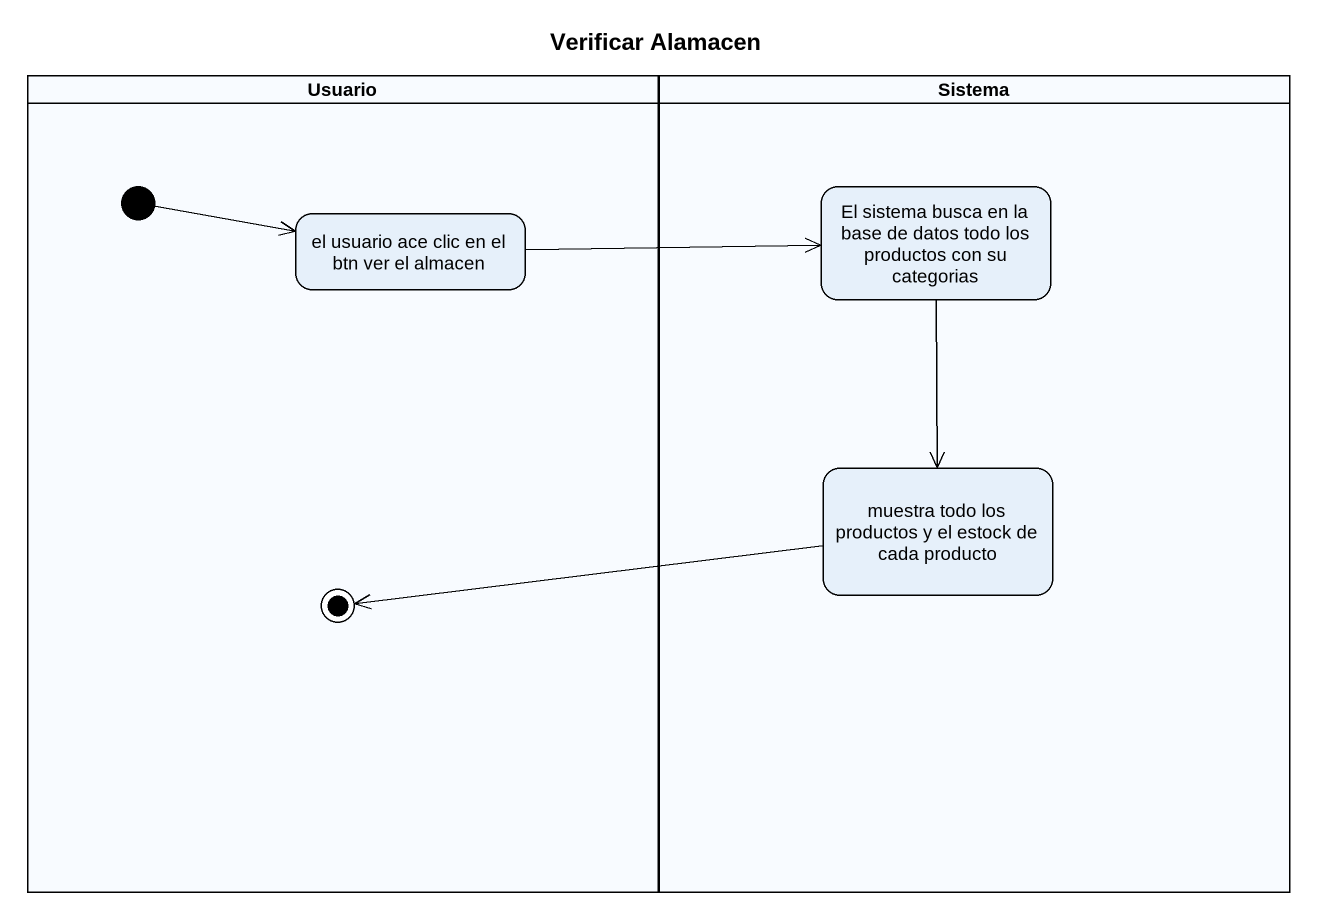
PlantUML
@startuml
title Verificar Alamacen
hide empty description
state Usuario <<partition>> {
  state "el usuario ace clic en el btn ver el almacen" as el_usuario_ace_clic_en_el
  state final1 <<end>>
  [*] -right-> el_usuario_ace_clic_en_el
}
state Sistema <<partition>> {
  state "El sistema busca en la base de datos todo los productos con su categorias" as El_sistema_busca_en_la_base
  state "muestra todo los productos y el estock de cada producto" as muestra_todo_los_productos
}
el_usuario_ace_clic_en_el -right-> El_sistema_busca_en_la_base
El_sistema_busca_en_la_base --> muestra_todo_los_productos
muestra_todo_los_productos -left-> final1
@enduml
